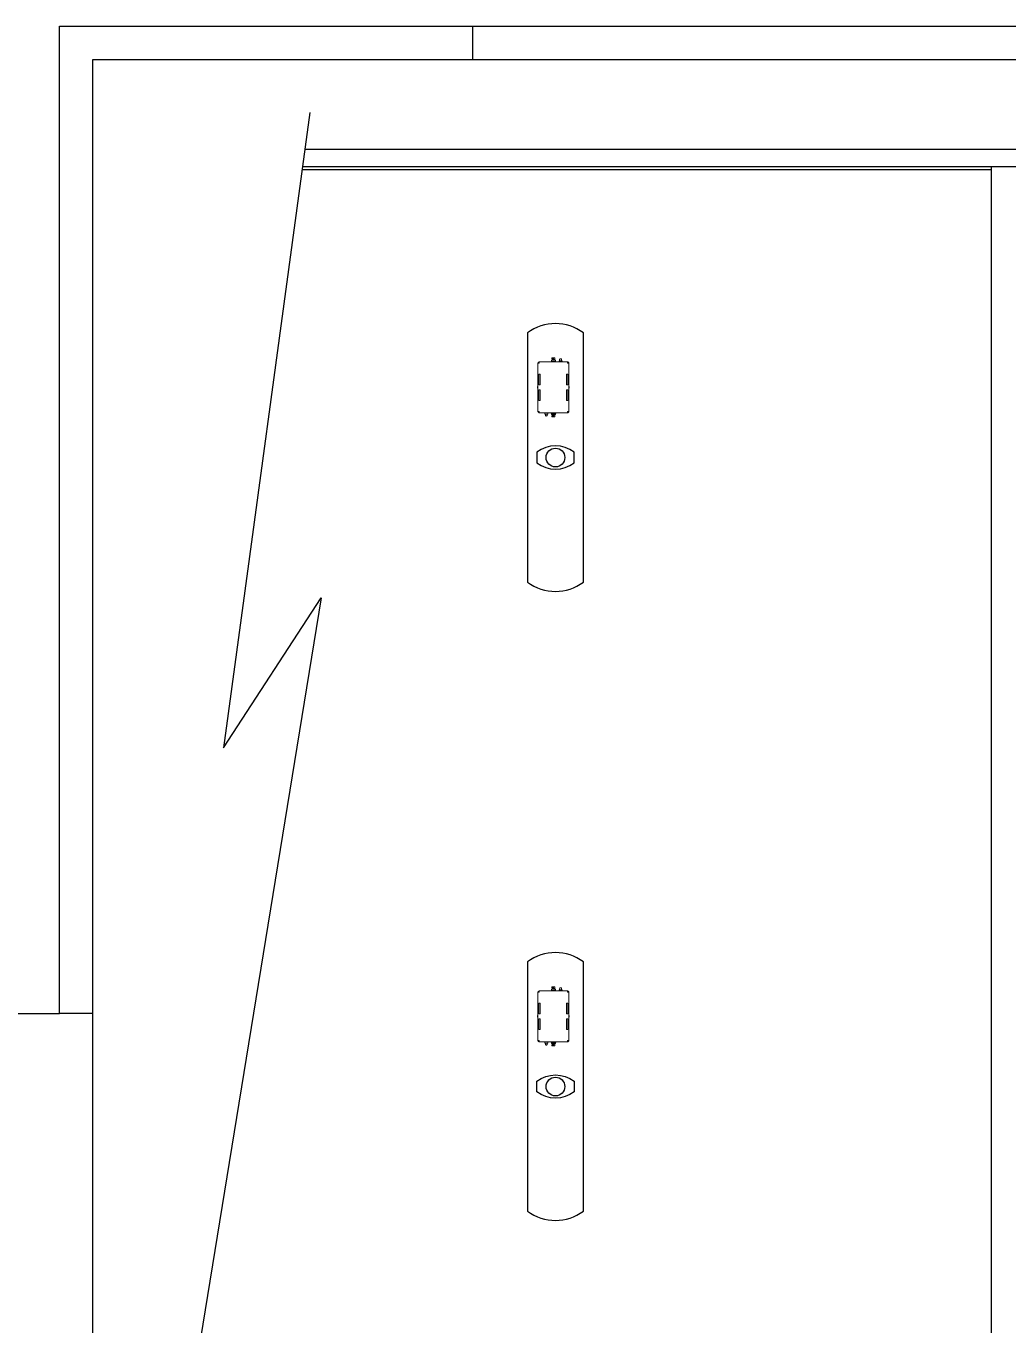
# Model space of a CAD drawing. Header units: millimetres. Extents: x 1111 to 2600, y -509 to -91.
# Drawn here: x 1586.37 to 1608.45, y -494.08 to -464.85 of the extents above; entities that cross this region are included whole.
import ezdxf

# ---------------------------------------------------------------- set-up
doc = ezdxf.new("R2010")
doc.units = ezdxf.units.MM
for name, color, linetype in [('08', 8, 'Continuous'), ('ARQ-PENA-FINA-CINZA', 8, 'Continuous'), ('CERCAD-1', 1, 'Continuous'), ('CERCAD-2', 7, 'Continuous')]:
    doc.layers.add(name, color=color, linetype=linetype)

# ---------------------------------------------------------------- blocks, each defined once
blk = doc.blocks.new('BOMBA SUPERIOR')
at = {"layer": 'ARQ-PENA-FINA-CINZA', "lineweight": 5}
for p, q in [((807.3, 415.998), (807.304, 416.002)), ((807.304, 416.002), (807.31, 416.003)), ((807.31, 416.003), (807.327, 416.003)), ((807.327, 416.013), (807.327, 415.964)), ((807.346, 416.013), (807.327, 416.013)), ((807.347, 416.101), (807.346, 416.098)), ((807.346, 416.098), (807.346, 416.094)), ((807.346, 416.094), (807.346, 415.654)), ((807.346, 416.083), (807.346, 416.084)), ((807.346, 416.084), (807.348, 416.084)), ((807.347, 416.083), (807.346, 416.083)), ((807.346, 415.964), (807.346, 416.013)), ((807.348, 416.105), (807.347, 416.103)), ((807.347, 416.103), (807.347, 416.102)), ((807.347, 416.102), (807.347, 416.101)), ((807.349, 416.108), (807.348, 416.105)), ((807.348, 416.084), (807.348, 415.664)), ((807.35, 416.109), (807.349, 416.108)), ((807.351, 416.11), (807.35, 416.109)), ((807.353, 416.112), (807.351, 416.11)), ((807.354, 416.114), (807.353, 416.112)), ((807.355, 416.115), (807.354, 416.114)), ((807.356, 416.116), (807.355, 416.115)), ((807.358, 416.118), (807.356, 416.116)), ((807.36, 416.119), (807.358, 416.118)), ((807.361, 416.12), (807.36, 416.119)), ((807.361, 416.109), (807.36, 416.107)), ((807.36, 416.107), (807.361, 416.104)), ((807.362, 416.12), (807.361, 416.12)), ((807.363, 416.11), (807.361, 416.109)), ((807.361, 416.106), (807.361, 416.107)), ((807.361, 416.107), (807.363, 416.107)), ((807.361, 416.106), (807.361, 416.107)), ((807.363, 416.106), (807.361, 416.106)), ((807.361, 416.104), (807.363, 416.103)), ((807.364, 416.122), (807.362, 416.12)), ((807.365, 416.109), (807.363, 416.11)), ((807.364, 416.109), (807.363, 416.109)), ((807.363, 416.109), (807.363, 416.109)), ((807.363, 416.107), (807.363, 416.109)), ((807.363, 416.109), (807.364, 416.109)), ((807.363, 416.105), (807.363, 416.106)), ((807.363, 416.105), (807.363, 416.105)), ((807.363, 416.105), (807.364, 416.105)), ((807.364, 416.105), (807.363, 416.105)), ((807.363, 416.103), (807.365, 416.104)), ((807.367, 416.123), (807.364, 416.122)), ((807.364, 416.109), (807.364, 416.109)), ((807.364, 416.109), (807.364, 416.107)), ((807.364, 416.107), (807.365, 416.107)), ((807.365, 416.106), (807.364, 416.106)), ((807.364, 416.106), (807.364, 416.105)), ((807.364, 416.105), (807.364, 416.105)), ((807.367, 416.107), (807.365, 416.109)), ((807.365, 416.104), (807.367, 416.107)), ((807.365, 416.107), (807.365, 416.106)), ((807.365, 416.107), (807.365, 416.106)), ((807.368, 416.123), (807.367, 416.123)), ((807.372, 416.123), (807.368, 416.123)), ((807.375, 416.124), (807.372, 416.123)), ((807.376, 416.124), (807.375, 416.124)), ((807.386, 416.124), (807.376, 416.124)), ((807.386, 416.122), (808.126, 416.122)), ((807.387, 416.124), (808.125, 416.124)), ((807.715, 416.107), (807.543, 416.107)), ((807.543, 416.107), (807.543, 416.084)), ((807.543, 416.084), (807.715, 416.084)), ((807.715, 416.084), (807.715, 416.107)), ((807.742, 416.125), (807.745, 416.128)), ((807.742, 416.124), (807.745, 416.127)), ((807.743, 416.125), (807.742, 416.125)), ((807.742, 416.125), (807.742, 416.124)), ((807.745, 416.128), (807.767, 416.128)), ((807.745, 416.127), (807.767, 416.127)), ((807.767, 416.128), (807.77, 416.125)), ((807.767, 416.127), (807.77, 416.124)), ((807.77, 416.125), (807.769, 416.125)), ((807.77, 416.124), (807.77, 416.125)), ((807.968, 416.107), (807.797, 416.107)), ((807.797, 416.107), (807.797, 416.084)), ((807.797, 416.084), (807.968, 416.084)), ((807.968, 416.084), (807.968, 416.107)), ((808.136, 416.124), (808.126, 416.124)), ((808.137, 416.124), (808.136, 416.124)), ((808.14, 416.123), (808.137, 416.124)), ((808.143, 416.123), (808.14, 416.123)), ((808.144, 416.123), (808.143, 416.123)), ((808.147, 416.122), (808.144, 416.123)), ((808.146, 416.109), (808.145, 416.107)), ((808.145, 416.107), (808.146, 416.104)), ((808.149, 416.11), (808.146, 416.109)), ((808.146, 416.104), (808.149, 416.103)), ((808.15, 416.12), (808.147, 416.122)), ((808.148, 416.107), (808.147, 416.107)), ((808.147, 416.107), (808.147, 416.106)), ((808.147, 416.106), (808.147, 416.107)), ((808.147, 416.106), (808.148, 416.106)), ((808.149, 416.109), (808.148, 416.109)), ((808.148, 416.109), (808.148, 416.109)), ((808.148, 416.109), (808.148, 416.107)), ((808.148, 416.109), (808.149, 416.109)), ((808.148, 416.106), (808.148, 416.105)), ((808.148, 416.105), (808.148, 416.105)), ((808.148, 416.105), (808.149, 416.105)), ((808.149, 416.105), (808.148, 416.105)), ((808.151, 416.109), (808.149, 416.11)), ((808.15, 416.109), (808.149, 416.109)), ((808.149, 416.109), (808.149, 416.107)), ((808.149, 416.107), (808.15, 416.107)), ((808.15, 416.106), (808.149, 416.106)), ((808.149, 416.106), (808.149, 416.105)), ((808.149, 416.105), (808.15, 416.105)), ((808.149, 416.103), (808.151, 416.104)), ((808.151, 416.12), (808.15, 416.12)), ((808.15, 416.106), (808.15, 416.107)), ((808.15, 416.107), (808.15, 416.106)), ((808.152, 416.119), (808.151, 416.12)), ((808.152, 416.107), (808.151, 416.109)), ((808.151, 416.104), (808.152, 416.107)), ((808.154, 416.118), (808.152, 416.119)), ((808.156, 416.116), (808.154, 416.118)), ((808.157, 416.115), (808.156, 416.116)), ((808.158, 416.114), (808.157, 416.115)), ((808.159, 416.112), (808.158, 416.114)), ((808.161, 416.11), (808.159, 416.112)), ((808.162, 416.109), (808.161, 416.11)), ((808.162, 416.108), (808.162, 416.109)), ((808.163, 416.105), (808.162, 416.108)), ((808.164, 416.103), (808.163, 416.105)), ((808.165, 416.102), (808.164, 416.103)), ((808.164, 415.664), (808.164, 416.084)), ((808.164, 416.084), (808.166, 416.084)), ((808.165, 416.101), (808.165, 416.102)), ((808.165, 416.098), (808.165, 416.101)), ((808.165, 416.095), (808.165, 416.098)), ((808.166, 416.094), (808.165, 416.095)), ((808.165, 416.084), (808.165, 416.083)), ((808.165, 416.083), (808.166, 416.083)), ((808.166, 415.654), (808.166, 416.094)), ((807.283, 415.897), (807.282, 415.896)), ((807.282, 415.896), (807.282, 415.852)), ((807.283, 415.895), (807.282, 415.896)), ((807.282, 415.876), (807.283, 415.877)), ((807.282, 415.872), (807.283, 415.87)), ((807.282, 415.852), (807.283, 415.853)), ((807.282, 415.852), (807.283, 415.851)), ((807.32, 415.895), (807.283, 415.897)), ((807.283, 415.897), (807.283, 415.897)), ((807.32, 415.893), (807.283, 415.895)), ((807.283, 415.895), (807.283, 415.895)), ((807.283, 415.877), (807.283, 415.877)), ((807.283, 415.877), (807.31, 415.877)), ((807.283, 415.87), (807.283, 415.87)), ((807.283, 415.87), (807.31, 415.87)), ((807.283, 415.853), (807.32, 415.855)), ((807.283, 415.853), (807.283, 415.853)), ((807.283, 415.851), (807.32, 415.852)), ((807.283, 415.851), (807.283, 415.851)), ((807.295, 415.988), (807.296, 415.994)), ((807.296, 415.982), (807.295, 415.988)), ((807.295, 415.874), (807.295, 415.875)), ((807.295, 415.875), (807.311, 415.875)), ((807.295, 415.873), (807.295, 415.874)), ((807.311, 415.873), (807.295, 415.873)), ((807.295, 415.873), (807.295, 415.873)), ((807.295, 415.873), (807.295, 415.873)), ((807.296, 415.994), (807.3, 415.998)), ((807.3, 415.978), (807.296, 415.982)), ((807.304, 415.974), (807.3, 415.978)), ((807.31, 415.973), (807.304, 415.974)), ((807.327, 415.973), (807.31, 415.973)), ((807.321, 415.88), (807.312, 415.879)), ((807.312, 415.879), (807.312, 415.869)), ((807.312, 415.869), (807.312, 415.879)), ((807.312, 415.878), (807.312, 415.878)), ((807.312, 415.878), (807.312, 415.877)), ((807.312, 415.875), (807.312, 415.874)), ((807.312, 415.873), (807.312, 415.873)), ((807.312, 415.87), (807.312, 415.87)), ((807.312, 415.87), (807.312, 415.869)), ((807.312, 415.869), (807.313, 415.869)), ((807.321, 415.867), (807.312, 415.869)), ((807.321, 415.907), (807.32, 415.906)), ((807.32, 415.906), (807.321, 415.906)), ((807.32, 415.906), (807.32, 415.89)), ((807.32, 415.904), (807.32, 415.903)), ((807.321, 415.903), (807.32, 415.903)), ((807.32, 415.903), (807.321, 415.903)), ((807.321, 415.895), (807.32, 415.895)), ((807.32, 415.895), (807.321, 415.895)), ((807.32, 415.89), (807.321, 415.89)), ((807.321, 415.859), (807.32, 415.859)), ((807.32, 415.859), (807.32, 415.842)), ((807.32, 415.852), (807.32, 415.853)), ((807.32, 415.853), (807.321, 415.853)), ((807.321, 415.852), (807.32, 415.852)), ((807.321, 415.845), (807.32, 415.844)), ((807.32, 415.844), (807.321, 415.844)), ((807.32, 415.842), (807.32, 415.841)), ((807.32, 415.841), (807.321, 415.841)), ((807.323, 415.907), (807.321, 415.907)), ((807.321, 415.907), (807.321, 415.907)), ((807.321, 415.903), (807.321, 415.903)), ((807.321, 415.899), (807.322, 415.901)), ((807.321, 415.897), (807.321, 415.899)), ((807.321, 415.892), (807.321, 415.897)), ((807.321, 415.896), (807.321, 415.895)), ((807.321, 415.856), (807.321, 415.892)), ((807.321, 415.851), (807.321, 415.856)), ((807.321, 415.848), (807.321, 415.851)), ((807.322, 415.846), (807.321, 415.848)), ((807.321, 415.841), (807.321, 415.84)), ((807.321, 415.84), (807.322, 415.84)), ((807.322, 415.907), (807.342, 415.907)), ((807.322, 415.903), (807.323, 415.905)), ((807.322, 415.901), (807.322, 415.903)), ((807.322, 415.844), (807.322, 415.846)), ((807.323, 415.843), (807.322, 415.844)), ((807.342, 415.84), (807.322, 415.84)), ((807.322, 415.84), (807.323, 415.84)), ((807.323, 415.905), (807.324, 415.906)), ((807.323, 415.905), (807.323, 415.905)), ((807.323, 415.842), (807.323, 415.843)), ((807.324, 415.842), (807.323, 415.842)), ((807.324, 415.906), (807.342, 415.906)), ((807.342, 415.841), (807.324, 415.842)), ((807.327, 415.964), (807.346, 415.964)), ((807.346, 415.91), (807.338, 415.91)), ((807.338, 415.91), (807.338, 415.837)), ((807.338, 415.837), (807.346, 415.837)), ((807.343, 415.909), (807.342, 415.908)), ((807.342, 415.908), (807.342, 415.839)), ((807.342, 415.907), (807.342, 415.907)), ((807.342, 415.907), (807.342, 415.907)), ((807.342, 415.906), (807.342, 415.907)), ((807.342, 415.906), (807.342, 415.906)), ((807.342, 415.841), (807.342, 415.841)), ((807.342, 415.84), (807.342, 415.84)), ((807.342, 415.839), (807.342, 415.839)), ((807.342, 415.839), (807.343, 415.839)), ((807.344, 415.909), (807.343, 415.909)), ((807.343, 415.839), (807.344, 415.839)), ((807.344, 415.839), (807.344, 415.909)), ((807.344, 415.909), (807.346, 415.909)), ((807.344, 415.839), (807.346, 415.839)), ((807.346, 415.822), (807.346, 415.925)), ((807.346, 415.837), (807.346, 415.91)), ((807.346, 415.839), (807.346, 415.909)), ((807.346, 415.909), (807.346, 415.839)), ((807.346, 415.839), (807.346, 415.839)), ((808.166, 415.822), (808.166, 415.925)), ((808.166, 415.837), (808.166, 415.91)), ((808.166, 415.91), (808.173, 415.91)), ((808.166, 415.839), (808.166, 415.909)), ((808.166, 415.909), (808.166, 415.839)), ((808.167, 415.909), (808.166, 415.909)), ((808.167, 415.839), (808.166, 415.839)), ((808.166, 415.839), (808.166, 415.839)), ((808.173, 415.837), (808.166, 415.837)), ((808.167, 415.909), (808.168, 415.909)), ((808.167, 415.839), (808.167, 415.909)), ((808.168, 415.839), (808.167, 415.839)), ((808.168, 415.909), (808.169, 415.908)), ((808.169, 415.839), (808.168, 415.839)), ((808.169, 415.908), (808.169, 415.839)), ((808.17, 415.907), (808.169, 415.907)), ((808.169, 415.906), (808.169, 415.907)), ((808.17, 415.906), (808.169, 415.906)), ((808.169, 415.841), (808.17, 415.841)), ((808.169, 415.84), (808.17, 415.84)), ((808.169, 415.839), (808.169, 415.839)), ((808.19, 415.907), (808.17, 415.907)), ((808.17, 415.907), (808.17, 415.907)), ((808.188, 415.906), (808.17, 415.906)), ((808.17, 415.841), (808.188, 415.842)), ((808.17, 415.84), (808.19, 415.84)), ((808.173, 415.91), (808.173, 415.837)), ((808.188, 415.907), (808.19, 415.907)), ((808.188, 415.905), (808.188, 415.906)), ((808.189, 415.905), (808.188, 415.905)), ((808.188, 415.842), (808.189, 415.843)), ((808.188, 415.842), (808.188, 415.842)), ((808.19, 415.84), (808.188, 415.84)), ((808.19, 415.903), (808.189, 415.905)), ((808.189, 415.844), (808.19, 415.846)), ((808.189, 415.843), (808.189, 415.844)), ((808.19, 415.907), (808.191, 415.907)), ((808.19, 415.901), (808.19, 415.903)), ((808.19, 415.899), (808.19, 415.901)), ((808.191, 415.897), (808.19, 415.899)), ((808.19, 415.848), (808.191, 415.851)), ((808.19, 415.846), (808.19, 415.848)), ((808.191, 415.841), (808.19, 415.84)), ((808.19, 415.84), (808.19, 415.84)), ((808.191, 415.907), (808.192, 415.906)), ((808.191, 415.903), (808.192, 415.903)), ((808.192, 415.903), (808.191, 415.903)), ((808.191, 415.892), (808.191, 415.897)), ((808.191, 415.896), (808.191, 415.895)), ((808.191, 415.895), (808.192, 415.895)), ((808.191, 415.856), (808.191, 415.892)), ((808.192, 415.89), (808.191, 415.89)), ((808.191, 415.88), (808.199, 415.879)), ((808.191, 415.867), (808.199, 415.869)), ((808.191, 415.859), (808.192, 415.859)), ((808.191, 415.851), (808.191, 415.856)), ((808.191, 415.852), (808.192, 415.852)), ((808.191, 415.845), (808.192, 415.844)), ((808.192, 415.841), (808.191, 415.841)), ((808.192, 415.906), (808.192, 415.906)), ((808.192, 415.906), (808.192, 415.89)), ((808.192, 415.904), (808.192, 415.903)), ((808.192, 415.903), (808.192, 415.903)), ((808.192, 415.895), (808.228, 415.897)), ((808.192, 415.893), (808.228, 415.895)), ((808.192, 415.895), (808.192, 415.895)), ((808.192, 415.859), (808.192, 415.842)), ((808.228, 415.853), (808.192, 415.855)), ((808.192, 415.852), (808.192, 415.853)), ((808.192, 415.853), (808.192, 415.853)), ((808.192, 415.852), (808.228, 415.851)), ((808.192, 415.844), (808.192, 415.844)), ((808.192, 415.842), (808.192, 415.841)), ((808.199, 415.879), (808.199, 415.869)), ((808.199, 415.869), (808.199, 415.879)), ((808.2, 415.878), (808.199, 415.877)), ((808.199, 415.877), (808.199, 415.877)), ((808.199, 415.875), (808.2, 415.874)), ((808.2, 415.873), (808.199, 415.873)), ((808.199, 415.873), (808.199, 415.873)), ((808.199, 415.87), (808.199, 415.87)), ((808.199, 415.87), (808.2, 415.87)), ((808.199, 415.869), (808.2, 415.869)), ((808.2, 415.878), (808.2, 415.878)), ((808.216, 415.875), (808.2, 415.875)), ((808.2, 415.873), (808.216, 415.873)), ((808.2, 415.87), (808.2, 415.869)), ((808.228, 415.877), (808.201, 415.877)), ((808.228, 415.87), (808.201, 415.87)), ((808.217, 415.874), (808.216, 415.875)), ((808.216, 415.873), (808.216, 415.873)), ((808.216, 415.873), (808.217, 415.873)), ((808.217, 415.873), (808.217, 415.874)), ((808.228, 415.897), (808.229, 415.897)), ((808.228, 415.895), (808.229, 415.895)), ((808.229, 415.877), (808.228, 415.877)), ((808.229, 415.87), (808.228, 415.87)), ((808.229, 415.853), (808.228, 415.853)), ((808.228, 415.851), (808.229, 415.851)), ((808.229, 415.897), (808.23, 415.896)), ((808.229, 415.895), (808.23, 415.896)), ((808.23, 415.876), (808.229, 415.877)), ((808.23, 415.872), (808.229, 415.87)), ((808.23, 415.852), (808.229, 415.853)), ((808.229, 415.851), (808.23, 415.852)), ((808.23, 415.896), (808.23, 415.852)), ((807.346, 415.664), (807.346, 415.665)), ((807.346, 415.665), (807.347, 415.665)), ((807.348, 415.664), (807.346, 415.664)), ((807.346, 415.654), (807.346, 415.651)), ((807.346, 415.651), (807.347, 415.647)), ((807.347, 415.647), (807.347, 415.646)), ((807.347, 415.646), (807.348, 415.642)), ((807.348, 415.642), (807.35, 415.639)), ((807.35, 415.639), (807.351, 415.638)), ((807.351, 415.638), (807.353, 415.634)), ((807.353, 415.634), (807.355, 415.632)), ((807.355, 415.632), (807.357, 415.631)), ((807.358, 415.643), (807.357, 415.641)), ((807.357, 415.641), (807.358, 415.639)), ((807.357, 415.631), (807.36, 415.628)), ((807.36, 415.645), (807.358, 415.641)), ((807.36, 415.645), (807.358, 415.643)), ((807.358, 415.641), (807.36, 415.637)), ((807.358, 415.639), (807.36, 415.637)), ((807.361, 415.646), (807.36, 415.645)), ((807.363, 415.646), (807.36, 415.645)), ((807.361, 415.643), (807.36, 415.641)), ((807.36, 415.641), (807.361, 415.638)), ((807.36, 415.637), (807.361, 415.636)), ((807.36, 415.637), (807.363, 415.635)), ((807.36, 415.628), (807.361, 415.627)), ((807.363, 415.646), (807.361, 415.646)), ((807.363, 415.645), (807.361, 415.643)), ((807.361, 415.64), (807.361, 415.641)), ((807.361, 415.641), (807.363, 415.641)), ((807.361, 415.64), (807.361, 415.641)), ((807.363, 415.64), (807.361, 415.64)), ((807.361, 415.638), (807.363, 415.637)), ((807.361, 415.636), (807.363, 415.635)), ((807.361, 415.627), (807.364, 415.626)), ((807.367, 415.645), (807.363, 415.646)), ((807.367, 415.645), (807.363, 415.646)), ((807.365, 415.643), (807.363, 415.645)), ((807.363, 415.641), (807.363, 415.643)), ((807.363, 415.643), (807.364, 415.643)), ((807.364, 415.642), (807.363, 415.642)), ((807.363, 415.642), (807.363, 415.642)), ((807.363, 415.639), (807.363, 415.64)), ((807.363, 415.639), (807.363, 415.639)), ((807.363, 415.639), (807.364, 415.639)), ((807.364, 415.639), (807.363, 415.639)), ((807.363, 415.637), (807.365, 415.638)), ((807.363, 415.635), (807.367, 415.637)), ((807.363, 415.635), (807.367, 415.637)), ((807.364, 415.643), (807.364, 415.641)), ((807.364, 415.642), (807.364, 415.642)), ((807.364, 415.641), (807.365, 415.641)), ((807.365, 415.64), (807.364, 415.64)), ((807.364, 415.64), (807.364, 415.639)), ((807.364, 415.639), (807.364, 415.639)), ((807.364, 415.626), (807.368, 415.625)), ((807.367, 415.641), (807.365, 415.643)), ((807.365, 415.638), (807.367, 415.641)), ((807.365, 415.641), (807.365, 415.64)), ((807.365, 415.641), (807.365, 415.64)), ((807.368, 415.641), (807.367, 415.645)), ((807.368, 415.643), (807.367, 415.645)), ((807.367, 415.637), (807.368, 415.641)), ((807.367, 415.637), (807.368, 415.639)), ((807.369, 415.641), (807.368, 415.643)), ((807.368, 415.639), (807.369, 415.641)), ((807.368, 415.625), (807.369, 415.625)), ((807.369, 415.625), (807.374, 415.624)), ((807.374, 415.624), (807.376, 415.624)), ((807.376, 415.624), (807.386, 415.624)), ((807.386, 415.624), (807.386, 415.626)), ((807.386, 415.626), (808.126, 415.626)), ((807.386, 415.624), (807.387, 415.624)), ((807.387, 415.624), (807.386, 415.624)), ((808.125, 415.624), (807.387, 415.624)), ((807.387, 415.624), (807.388, 415.624)), ((807.716, 415.663), (807.544, 415.663)), ((807.544, 415.663), (807.544, 415.64)), ((807.544, 415.64), (807.716, 415.64)), ((807.716, 415.64), (807.716, 415.663)), ((807.742, 415.623), (807.742, 415.624)), ((807.742, 415.624), (807.745, 415.62)), ((807.745, 415.619), (807.742, 415.623)), ((807.742, 415.623), (807.743, 415.623)), ((807.745, 415.62), (807.767, 415.62)), ((807.767, 415.619), (807.745, 415.619)), ((807.767, 415.62), (807.77, 415.624)), ((807.77, 415.623), (807.767, 415.619)), ((807.77, 415.623), (807.769, 415.623)), ((807.77, 415.624), (807.77, 415.623)), ((807.968, 415.663), (807.796, 415.663)), ((807.796, 415.663), (807.796, 415.64)), ((807.796, 415.64), (807.968, 415.64)), ((807.968, 415.64), (807.968, 415.663)), ((808.125, 415.624), (808.125, 415.624)), ((808.125, 415.624), (808.136, 415.624)), ((808.126, 415.624), (808.125, 415.624)), ((808.126, 415.626), (808.126, 415.624)), ((808.136, 415.624), (808.138, 415.624)), ((808.138, 415.624), (808.142, 415.625)), ((808.142, 415.625), (808.144, 415.625)), ((808.145, 415.645), (808.143, 415.641)), ((808.145, 415.645), (808.143, 415.643)), ((808.143, 415.643), (808.143, 415.641)), ((808.143, 415.641), (808.145, 415.637)), ((808.143, 415.641), (808.143, 415.639)), ((808.143, 415.639), (808.145, 415.637)), ((808.147, 415.646), (808.144, 415.646)), ((808.144, 415.646), (808.144, 415.641)), ((808.144, 415.641), (808.147, 415.641)), ((808.144, 415.625), (808.147, 415.626)), ((808.146, 415.646), (808.145, 415.645)), ((808.149, 415.646), (808.145, 415.645)), ((808.146, 415.643), (808.145, 415.641)), ((808.145, 415.641), (808.146, 415.638)), ((808.145, 415.637), (808.146, 415.636)), ((808.145, 415.637), (808.149, 415.635)), ((808.149, 415.646), (808.146, 415.646)), ((808.149, 415.645), (808.146, 415.643)), ((808.146, 415.638), (808.149, 415.637)), ((808.146, 415.636), (808.149, 415.635)), ((808.147, 415.641), (808.147, 415.646)), ((808.147, 415.641), (808.147, 415.64)), ((808.147, 415.64), (808.147, 415.641)), ((808.147, 415.641), (808.148, 415.641)), ((808.147, 415.64), (808.148, 415.64)), ((808.147, 415.626), (808.15, 415.627)), ((808.148, 415.641), (808.148, 415.643)), ((808.148, 415.643), (808.149, 415.643)), ((808.149, 415.642), (808.148, 415.642)), ((808.148, 415.642), (808.148, 415.642)), ((808.148, 415.64), (808.148, 415.639)), ((808.148, 415.639), (808.148, 415.639)), ((808.148, 415.639), (808.149, 415.639)), ((808.149, 415.639), (808.148, 415.639)), ((808.152, 415.645), (808.149, 415.646)), ((808.152, 415.645), (808.149, 415.646)), ((808.151, 415.643), (808.149, 415.645)), ((808.149, 415.643), (808.149, 415.641)), ((808.15, 415.642), (808.149, 415.642)), ((808.149, 415.641), (808.15, 415.641)), ((808.15, 415.64), (808.149, 415.64)), ((808.149, 415.64), (808.149, 415.639)), ((808.149, 415.639), (808.15, 415.639)), ((808.149, 415.637), (808.151, 415.638)), ((808.149, 415.635), (808.152, 415.637)), ((808.149, 415.635), (808.152, 415.637)), ((808.15, 415.64), (808.15, 415.641)), ((808.15, 415.641), (808.15, 415.64)), ((808.15, 415.627), (808.152, 415.628)), ((808.152, 415.641), (808.151, 415.643)), ((808.151, 415.638), (808.152, 415.641)), ((808.154, 415.641), (808.152, 415.645)), ((808.154, 415.643), (808.152, 415.645)), ((808.152, 415.637), (808.154, 415.641)), ((808.152, 415.637), (808.154, 415.639)), ((808.152, 415.628), (808.155, 415.631)), ((808.154, 415.641), (808.154, 415.643)), ((808.154, 415.639), (808.154, 415.641)), ((808.155, 415.631), (808.157, 415.632)), ((808.157, 415.632), (808.158, 415.634)), ((808.158, 415.634), (808.161, 415.638)), ((808.161, 415.638), (808.162, 415.639)), ((808.162, 415.639), (808.163, 415.642)), ((808.163, 415.642), (808.165, 415.646)), ((808.166, 415.664), (808.164, 415.664)), ((808.166, 415.665), (808.165, 415.665)), ((808.165, 415.665), (808.165, 415.664)), ((808.165, 415.651), (808.166, 415.654)), ((808.165, 415.647), (808.165, 415.651)), ((808.165, 415.646), (808.165, 415.647)), ((808.184, 415.784), (808.166, 415.784)), ((808.166, 415.784), (808.166, 415.734)), ((808.166, 415.734), (808.184, 415.734)), ((808.184, 415.734), (808.184, 415.784)), ((808.184, 415.774), (808.201, 415.774)), ((808.201, 415.745), (808.184, 415.745)), ((808.201, 415.774), (808.207, 415.773)), ((808.207, 415.746), (808.201, 415.745)), ((808.207, 415.773), (808.212, 415.77)), ((808.212, 415.749), (808.207, 415.746)), ((808.212, 415.77), (808.215, 415.765)), ((808.215, 415.754), (808.212, 415.749)), ((808.215, 415.765), (808.216, 415.76)), ((808.216, 415.76), (808.215, 415.754))]:
    blk.add_line(p, q, dxfattribs=at)
for centre, radius in [((807.363, 416.107), 0.00513), ((807.363, 416.107), 0.00546), ((808.148, 416.107), 0.00513), ((808.149, 416.107), 0.00546)]:
    blk.add_circle(centre, radius, dxfattribs=at)

msp = doc.modelspace()

# ---------------------------------------------------------------- linework, layer by layer
at = {"layer": '08'}
for p, q in [((1592.75, -466.797), (1590.811, -481.079)), ((1608.072, -495.239), (1608.072, -468.009)), ((1608.072, -468.009), (1623.192, -468.009)), ((1593.002, -477.707), (1589.74, -497.761)), ((1590.811, -481.079), (1593.002, -477.707))]:
    msp.add_line(p, q, dxfattribs=at)
at = {"layer": '08', "ltscale": 1.5}
msp.add_lwpolyline([(1592.638, -467.624), (1612.272, -467.624), (1612.272, -469.549)], dxfattribs=at)
at = {"layer": '08'}
for points in [[(1592.576, -468.079), (1608.072, -468.079)], [(1592.586, -468.009), (1608.072, -468.009)]]:
    msp.add_lwpolyline(points, dxfattribs=at)
for points in [[(1598.902, -471.754, 0.333333), (1597.642, -471.754), (1597.642, -477.354, 0.333333), (1598.902, -477.354)], [(1598.692, -474.433, 0.333333), (1597.852, -474.433), (1597.852, -474.674, 0.333333), (1598.692, -474.674)], [(1598.902, -485.894, 0.333333), (1597.642, -485.894), (1597.642, -491.494, 0.333333), (1598.902, -491.494)], [(1598.692, -488.814, -0.333333), (1597.852, -488.814), (1597.852, -488.573, -0.333333), (1598.692, -488.573)]]:
    msp.add_lwpolyline(points, format="xyb", close=True, dxfattribs=at)
for centre in [(1598.272, -474.554), (1598.272, -474.554), (1598.272, -488.694), (1598.272, -488.694)]:
    msp.add_circle(centre, 0.21, dxfattribs=at)
at = {"layer": 'CERCAD-1'}
msp.add_lwpolyline([(1650.867, -508.504), (1587.867, -508.504), (1587.867, -465.604), (1650.867, -465.604)], close=True, dxfattribs=at)
at = {"layer": 'CERCAD-2'}
for p, q in [((1587.117, -487.054), (1587.117, -464.854)), ((1587.117, -464.854), (1651.617, -464.854)), ((1596.417, -465.604), (1596.417, -464.854)), ((1585.617, -487.054), (1587.117, -487.054)), ((1587.867, -487.054), (1587.117, -487.054))]:
    msp.add_line(p, q, dxfattribs=at)

# ---------------------------------------------------------------- block references
at = {"layer": '08', "xscale": 1.399999999999999, "yscale": 1.399999999999999, "zscale": 1.399999999999999, "rotation": 89.99999999999999}
for p in [(2180.449, -1603.835), (2180.449, -1617.975)]:
    msp.add_blockref('BOMBA SUPERIOR', p, dxfattribs=at)

doc.saveas('drawing.dxf')
